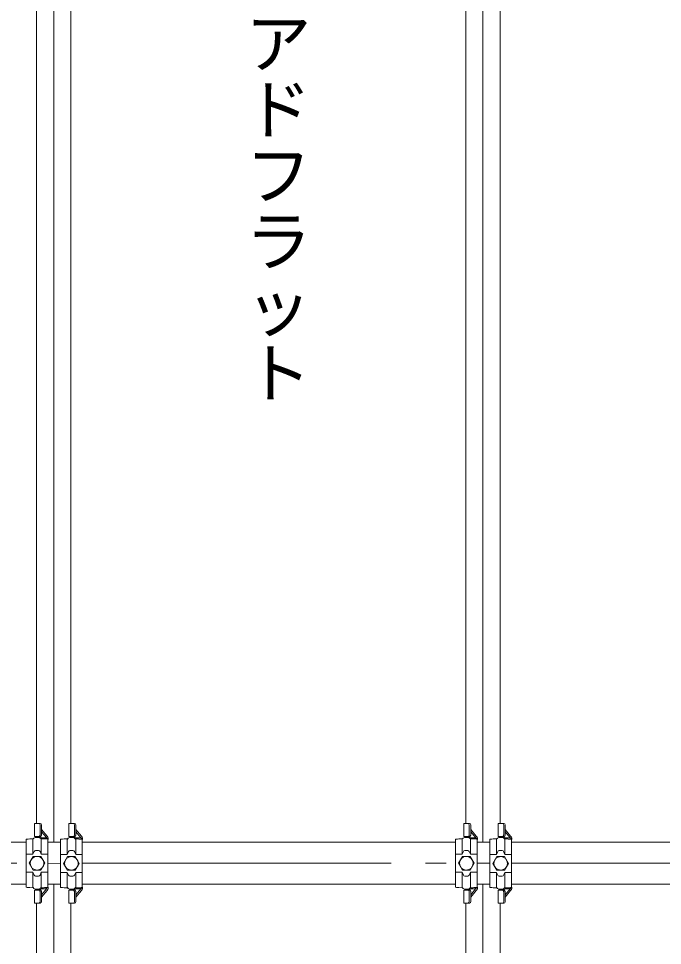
# Model space of a CAD drawing. Units: millimetres, scale not verified. Extents: x -10062 to 10062, y -6938 to 6938.
# Drawn here: x 4162 to 4912, y -1966 to -887 of the extents above; entities that cross this region are included whole.
import ezdxf
from ezdxf.enums import TextEntityAlignment as Align

# ---------------------------------------------------------------- set-up
doc = ezdxf.new("R2010")
doc.units = ezdxf.units.MM
doc.header["$LTSCALE"] = 40
doc.linetypes.add('DASHED1', pattern=[1.8, 1.2, -0.6])
doc.linetypes.add('DOUBLE_CHAIN2', pattern=[12.8, 9, -1, 0.6, -0.6, 0.6, -1])
for name, color, linetype, lineweight in [('0-1_(3m)標準ｱﾄﾞﾌﾗッﾄ', 4, 'Continuous', 5), ('1-3_KANAGU', 2, 'Continuous', 9), ('1-B_仮囲い', 7, 'Continuous', 9)]:
    doc.layers.add(name, color=color, linetype=linetype, lineweight=lineweight)
doc.styles.add('@ＭＳ ゴシック', font='')
doc.styles.get('@ＭＳ ゴシック').set_extended_font_data('@MS Gothic')

msp = doc.modelspace()

# ---------------------------------------------------------------- linework, layer by layer
at = {"layer": '0-1_(3m)標準ｱﾄﾞﾌﾗッﾄ', "color": 7, "lineweight": 9}
for p, q in [((4202.81, -544.76), (4202.81, -1845.88)), ((4702.81, -544.76), (4702.81, -1845.88)), ((4182.81, -566.87), (4182.81, -1824.1)), ((4222.81, -566.92), (4222.81, -1824.15)), ((4682.81, -566.87), (4682.81, -1824.1)), ((4722.81, -566.92), (4722.81, -1824.15)), ((4202.81, -1894.76), (4202.81, -3195.86)), ((4702.81, -1894.76), (4702.81, -3195.86)), ((4182.81, -1916.92), (4182.81, -3174.05)), ((4222.81, -1916.97), (4222.81, -3174.1)), ((4682.81, -1916.92), (4682.81, -3174.05)), ((4722.81, -1916.97), (4722.81, -3174.1))]:
    msp.add_line(p, q, dxfattribs=at)
at = {"layer": '1-3_KANAGU'}
for p, q in [((4180.51, -1824.1), (4187.12, -1824.1)), ((4180.51, -1839.3), (4180.51, -1824.1)), ((4680.51, -1824.1), (4687.12, -1824.1)), ((4680.51, -1839.3), (4680.51, -1824.1)), ((4186.91, -1826.1), (4186.91, -1829.02)), ((4188.54, -1826.1), (4188.54, -1830.97)), ((4195.02, -1838.76), (4188.54, -1830.97)), ((4194.29, -1840.64), (4188.54, -1833.73)), ((4220.51, -1824.15), (4227.12, -1824.15)), ((4220.51, -1839.35), (4220.51, -1824.15)), ((4226.91, -1826.15), (4226.91, -1829.07)), ((4228.54, -1826.15), (4228.54, -1831.03)), ((4235.02, -1838.82), (4228.54, -1831.03)), ((4234.29, -1840.7), (4228.54, -1833.79)), ((4686.91, -1826.1), (4686.91, -1829.02)), ((4688.54, -1826.1), (4688.54, -1830.97)), ((4695.02, -1838.76), (4688.54, -1830.97)), ((4694.29, -1840.64), (4688.54, -1833.73)), ((4720.51, -1824.15), (4727.12, -1824.15)), ((4720.51, -1839.35), (4720.51, -1824.15)), ((4726.91, -1826.15), (4726.91, -1829.07)), ((4728.54, -1826.15), (4728.54, -1831.03)), ((4735.02, -1838.82), (4728.54, -1831.03)), ((4734.29, -1840.7), (4728.54, -1833.79)), ((4170.91, -1898.36), (4170.91, -1842.65)), ((4174.84, -1842.15), (4179.04, -1841.9)), ((4178.41, -1842.92), (4178.41, -1860.04)), ((4179.81, -1841.14), (4178.72, -1842.2)), ((4180.51, -1839.3), (4181.02, -1839.3)), ((4182.79, -1840.13), (4193.69, -1840.84)), ((4187.01, -1841.14), (4188.1, -1842.2)), ((4187.07, -1841.21), (4195.28, -1841.74)), ((4187.96, -1842.07), (4195.91, -1842.58)), ((4188.41, -1842.92), (4188.41, -1860.04)), ((4195.91, -1898.39), (4195.91, -1842.58)), ((4210.91, -1898.41), (4210.91, -1842.71)), ((4214.84, -1842.21), (4219.04, -1841.95)), ((4218.41, -1842.98), (4218.41, -1860.1)), ((4219.81, -1841.2), (4218.72, -1842.26)), ((4220.51, -1839.35), (4221.02, -1839.35)), ((4222.79, -1840.19), (4233.69, -1840.89)), ((4227.01, -1841.2), (4228.1, -1842.26)), ((4227.07, -1841.26), (4235.28, -1841.8)), ((4227.96, -1842.12), (4235.91, -1842.64)), ((4228.41, -1842.98), (4228.41, -1860.1)), ((4235.91, -1898.45), (4235.91, -1842.64)), ((4670.91, -1898.36), (4670.91, -1842.65)), ((4674.84, -1842.15), (4679.04, -1841.9)), ((4678.41, -1842.92), (4678.41, -1860.04)), ((4679.81, -1841.14), (4678.72, -1842.2)), ((4680.51, -1839.3), (4681.02, -1839.3)), ((4682.79, -1840.13), (4693.69, -1840.84)), ((4687.01, -1841.14), (4688.1, -1842.2)), ((4687.07, -1841.21), (4695.28, -1841.74)), ((4687.96, -1842.07), (4695.91, -1842.58)), ((4688.41, -1842.92), (4688.41, -1860.04)), ((4695.91, -1898.39), (4695.91, -1842.58)), ((4710.91, -1898.41), (4710.91, -1842.71)), ((4714.84, -1842.21), (4719.04, -1841.95)), ((4718.41, -1842.98), (4718.41, -1860.1)), ((4719.81, -1841.2), (4718.72, -1842.26)), ((4720.51, -1839.35), (4721.02, -1839.35)), ((4722.79, -1840.19), (4733.69, -1840.89)), ((4727.01, -1841.2), (4728.1, -1842.26)), ((4727.07, -1841.26), (4735.28, -1841.8)), ((4727.96, -1842.12), (4735.91, -1842.64)), ((4728.41, -1842.98), (4728.41, -1860.1)), ((4735.91, -1898.45), (4735.91, -1842.64)), ((4181.76, -1855.57), (4185.06, -1855.57)), ((4221.76, -1855.62), (4225.06, -1855.62)), ((4681.76, -1855.57), (4685.06, -1855.57)), ((4721.76, -1855.62), (4725.06, -1855.62)), ((4170.91, -1860.04), (4178.41, -1860.04)), ((4179.94, -1856.73), (4178.41, -1860.04)), ((4210.91, -1860.1), (4218.41, -1860.1)), ((4219.94, -1856.78), (4218.41, -1860.1)), ((4670.91, -1860.04), (4678.41, -1860.04)), ((4679.94, -1856.73), (4678.41, -1860.04)), ((4710.91, -1860.1), (4718.41, -1860.1)), ((4719.94, -1856.78), (4718.41, -1860.1)), ((4170.91, -1880.97), (4178.41, -1880.97)), ((4179.94, -1884.28), (4178.41, -1880.97)), ((4178.41, -1898.08), (4178.41, -1880.97)), ((4181.76, -1885.44), (4185.06, -1885.44)), ((4188.41, -1898.08), (4188.41, -1880.97)), ((4210.91, -1881.03), (4218.41, -1881.03)), ((4219.94, -1884.34), (4218.41, -1881.03)), ((4218.41, -1898.14), (4218.41, -1881.03)), ((4221.76, -1885.5), (4225.06, -1885.5)), ((4228.41, -1898.14), (4228.41, -1881.03)), ((4670.91, -1880.97), (4678.41, -1880.97)), ((4679.94, -1884.28), (4678.41, -1880.97)), ((4678.41, -1898.08), (4678.41, -1880.97)), ((4681.76, -1885.44), (4685.06, -1885.44)), ((4688.41, -1898.08), (4688.41, -1880.97)), ((4710.91, -1881.03), (4718.41, -1881.03)), ((4719.94, -1884.34), (4718.41, -1881.03)), ((4718.41, -1898.14), (4718.41, -1881.03)), ((4721.76, -1885.5), (4725.06, -1885.5)), ((4728.41, -1898.14), (4728.41, -1881.03)), ((4174.84, -1898.86), (4179.04, -1899.11)), ((4179.81, -1899.86), (4178.72, -1898.8)), ((4187.01, -1899.86), (4188.1, -1898.8)), ((4187.07, -1899.8), (4195.28, -1899.27)), ((4187.96, -1898.94), (4195.91, -1898.43)), ((4214.84, -1898.91), (4219.04, -1899.17)), ((4219.81, -1899.92), (4218.72, -1898.86)), ((4227.01, -1899.92), (4228.1, -1898.86)), ((4227.07, -1899.86), (4235.28, -1899.33)), ((4227.96, -1899), (4235.91, -1898.48)), ((4674.84, -1898.86), (4679.04, -1899.11)), ((4679.81, -1899.86), (4678.72, -1898.8)), ((4687.01, -1899.86), (4688.1, -1898.8)), ((4687.07, -1899.8), (4695.28, -1899.27)), ((4687.96, -1898.94), (4695.91, -1898.43)), ((4714.84, -1898.91), (4719.04, -1899.17)), ((4719.81, -1899.92), (4718.72, -1898.86)), ((4727.01, -1899.92), (4728.1, -1898.86)), ((4727.07, -1899.86), (4735.28, -1899.33)), ((4727.96, -1899), (4735.91, -1898.48)), ((4180.51, -1901.71), (4181.02, -1901.71)), ((4180.51, -1901.71), (4180.51, -1916.92)), ((4182.79, -1900.88), (4193.69, -1900.18)), ((4194.29, -1900.37), (4188.54, -1907.28)), ((4195.02, -1902.25), (4188.54, -1910.04)), ((4188.54, -1914.92), (4188.54, -1910.04)), ((4220.51, -1901.77), (4221.02, -1901.77)), ((4220.51, -1901.77), (4220.51, -1916.97)), ((4222.79, -1900.94), (4233.69, -1900.23)), ((4234.29, -1900.43), (4228.54, -1907.34)), ((4235.02, -1902.31), (4228.54, -1910.1)), ((4228.54, -1914.97), (4228.54, -1910.1)), ((4680.51, -1901.71), (4681.02, -1901.71)), ((4680.51, -1901.71), (4680.51, -1916.92)), ((4682.79, -1900.88), (4693.69, -1900.18)), ((4694.29, -1900.37), (4688.54, -1907.28)), ((4695.02, -1902.25), (4688.54, -1910.04)), ((4688.54, -1914.92), (4688.54, -1910.04)), ((4720.51, -1901.77), (4721.02, -1901.77)), ((4720.51, -1901.77), (4720.51, -1916.97)), ((4722.79, -1900.94), (4733.69, -1900.23)), ((4734.29, -1900.43), (4728.54, -1907.34)), ((4735.02, -1902.31), (4728.54, -1910.1)), ((4728.54, -1914.97), (4728.54, -1910.1)), ((4180.51, -1916.92), (4187.12, -1916.92)), ((4186.91, -1914.92), (4186.91, -1911.99)), ((4220.51, -1916.97), (4227.12, -1916.97)), ((4226.91, -1914.97), (4226.91, -1912.05)), ((4680.51, -1916.92), (4687.12, -1916.92)), ((4686.91, -1914.92), (4686.91, -1911.99)), ((4720.51, -1916.97), (4727.12, -1916.97)), ((4726.91, -1914.97), (4726.91, -1912.05))]:
    msp.add_line(p, q, dxfattribs=at)
at = {"layer": '1-3_KANAGU', "linetype": 'DASHED1'}
for p, q in [((4186.91, -1829.02), (4186.91, -1837.3)), ((4188.54, -1830.97), (4188.54, -1837.3)), ((4226.91, -1829.07), (4226.91, -1837.35)), ((4228.54, -1831.03), (4228.54, -1837.35)), ((4686.91, -1829.02), (4686.91, -1837.3)), ((4688.54, -1830.97), (4688.54, -1837.3)), ((4726.91, -1829.07), (4726.91, -1837.35)), ((4728.54, -1831.03), (4728.54, -1837.35)), ((4181.02, -1839.3), (4187.12, -1839.3)), ((4221.02, -1839.35), (4227.12, -1839.35)), ((4681.02, -1839.3), (4687.12, -1839.3)), ((4721.02, -1839.35), (4727.12, -1839.35)), ((4181.02, -1901.71), (4187.12, -1901.71)), ((4186.91, -1911.99), (4186.91, -1903.71)), ((4188.54, -1910.04), (4188.54, -1903.71)), ((4221.02, -1901.77), (4227.12, -1901.77)), ((4226.91, -1912.05), (4226.91, -1903.77)), ((4228.54, -1910.1), (4228.54, -1903.77)), ((4681.02, -1901.71), (4687.12, -1901.71)), ((4686.91, -1911.99), (4686.91, -1903.71)), ((4688.54, -1910.04), (4688.54, -1903.71)), ((4721.02, -1901.77), (4727.12, -1901.77)), ((4726.91, -1912.05), (4726.91, -1903.77)), ((4728.54, -1910.1), (4728.54, -1903.77))]:
    msp.add_line(p, q, dxfattribs=at)
at = {"layer": '1-3_KANAGU', "color": 4, "lineweight": 5}
for p, q in [((4174.21, -1870.5), (4178.81, -1862.54)), ((4178.81, -1862.54), (4188.01, -1862.54)), ((4188.01, -1862.54), (4192.61, -1870.5)), ((4214.21, -1870.56), (4218.81, -1862.59)), ((4218.81, -1862.59), (4228.01, -1862.59)), ((4228.01, -1862.59), (4232.61, -1870.56)), ((4674.21, -1870.5), (4678.81, -1862.54)), ((4678.81, -1862.54), (4688.01, -1862.54)), ((4688.01, -1862.54), (4692.61, -1870.5)), ((4714.21, -1870.56), (4718.81, -1862.59)), ((4718.81, -1862.59), (4728.01, -1862.59)), ((4728.01, -1862.59), (4732.61, -1870.56)), ((4178.81, -1878.47), (4174.21, -1870.5)), ((4192.61, -1870.5), (4188.01, -1878.47)), ((4218.81, -1878.53), (4214.21, -1870.56)), ((4232.61, -1870.56), (4228.01, -1878.53)), ((4678.81, -1878.47), (4674.21, -1870.5)), ((4692.61, -1870.5), (4688.01, -1878.47)), ((4718.81, -1878.53), (4714.21, -1870.56)), ((4732.61, -1870.56), (4728.01, -1878.53)), ((4188.01, -1878.47), (4178.81, -1878.47)), ((4228.01, -1878.53), (4218.81, -1878.53)), ((4688.01, -1878.47), (4678.81, -1878.47)), ((4728.01, -1878.53), (4718.81, -1878.53))]:
    msp.add_line(p, q, dxfattribs=at)
at = {"layer": '1-3_KANAGU'}
for points in [[(4186.88, -1856.73), (4188.41, -1860.04), (4195.91, -1860.04)], [(4226.88, -1856.78), (4228.41, -1860.1), (4235.91, -1860.1)], [(4686.88, -1856.73), (4688.41, -1860.04), (4695.91, -1860.04)], [(4726.88, -1856.78), (4728.41, -1860.1), (4735.91, -1860.1)], [(4186.88, -1884.28), (4188.41, -1880.97), (4195.91, -1880.97)], [(4226.88, -1884.34), (4228.41, -1881.03), (4235.91, -1881.03)], [(4686.88, -1884.28), (4688.41, -1880.97), (4695.91, -1880.97)], [(4726.88, -1884.34), (4728.41, -1881.03), (4735.91, -1881.03)]]:
    msp.add_lwpolyline(points, dxfattribs=at)
at = {"layer": '1-3_KANAGU', "color": 4, "lineweight": 5}
for centre in [(4183.41, -1870.5), (4223.41, -1870.56), (4683.41, -1870.5), (4723.41, -1870.56)]:
    msp.add_circle(centre, 7.97, dxfattribs=at)
at = {"layer": '1-3_KANAGU'}
for centre, radius, start, end in [((4179.41, -1842.92), 1, 134.006, 180), ((4181.41, -1842.8), 2.3, 93.937, 134.006), ((4181.02, -1840.53), 1.24, 2.469, 90), ((4185.41, -1842.8), 2.3, 45.994, 89.995), ((4187.41, -1842.92), 1, 0, 45.994), ((4219.41, -1842.98), 1, 134.006, 180), ((4221.41, -1842.86), 2.3, 93.937, 134.006), ((4221.02, -1840.59), 1.24, 2.469, 90), ((4225.41, -1842.86), 2.3, 45.994, 89.995), ((4227.41, -1842.98), 1, 0, 45.994), ((4679.41, -1842.92), 1, 134.006, 180), ((4681.41, -1842.8), 2.3, 93.937, 134.006), ((4681.02, -1840.53), 1.24, 2.469, 90), ((4685.41, -1842.8), 2.3, 45.994, 89.995), ((4687.41, -1842.92), 1, 0, 45.994), ((4719.41, -1842.98), 1, 134.006, 180), ((4721.41, -1842.86), 2.3, 93.937, 134.006), ((4721.02, -1840.59), 1.24, 2.469, 90), ((4725.41, -1842.86), 2.3, 45.994, 89.995), ((4727.41, -1842.98), 1, 0, 45.994), ((4181.76, -1857.57), 2, 90, 155.142), ((4185.06, -1857.57), 2, 24.858, 90), ((4221.76, -1857.62), 2, 90, 155.142), ((4225.06, -1857.62), 2, 24.858, 90), ((4681.76, -1857.57), 2, 90, 155.142), ((4685.06, -1857.57), 2, 24.858, 90), ((4721.76, -1857.62), 2, 90, 155.142), ((4725.06, -1857.62), 2, 24.858, 90), ((4181.76, -1883.44), 2, 204.858, 270), ((4185.06, -1883.44), 2, 270, 335.142), ((4221.76, -1883.5), 2, 204.858, 270), ((4225.06, -1883.5), 2, 270, 335.142), ((4681.76, -1883.44), 2, 204.858, 270), ((4685.06, -1883.44), 2, 270, 335.142), ((4721.76, -1883.5), 2, 204.858, 270), ((4725.06, -1883.5), 2, 270, 335.142), ((4179.41, -1898.08), 1, 180, 225.994), ((4187.41, -1898.08), 1, 314.006, 0), ((4219.41, -1898.14), 1, 180, 225.994), ((4227.41, -1898.14), 1, 314.006, 0), ((4679.41, -1898.08), 1, 180, 225.994), ((4687.41, -1898.08), 1, 314.006, 0), ((4719.41, -1898.14), 1, 180, 225.994), ((4727.41, -1898.14), 1, 314.006, 0), ((4181.41, -1898.21), 2.3, 225.994, 266.063), ((4181.02, -1900.48), 1.24, 270, 357.531), ((4185.41, -1898.21), 2.3, 270.005, 314.006), ((4221.41, -1898.27), 2.3, 225.994, 266.063), ((4221.02, -1900.53), 1.24, 270, 357.531), ((4225.41, -1898.27), 2.3, 270.005, 314.006), ((4681.41, -1898.21), 2.3, 225.994, 266.063), ((4681.02, -1900.48), 1.24, 270, 357.531), ((4685.41, -1898.21), 2.3, 270.005, 314.006), ((4721.41, -1898.27), 2.3, 225.994, 266.063), ((4721.02, -1900.53), 1.24, 270, 357.531), ((4725.41, -1898.27), 2.3, 270.005, 314.006)]:
    msp.add_arc(centre, radius, start, end, dxfattribs=at)
for centre, major_axis, ratio, start_param, end_param in [((4185.5, -1826.1), (0, 2), 0.707001, 4.712389, 6.2831853), ((4187.12, -1826.1), (0, 2), 0.707001, 4.712389, 6.2831853), ((4685.5, -1826.1), (0, 2), 0.707001, 4.712389, 6.2831853), ((4687.12, -1826.1), (0, 2), 0.707001, 4.712389, 6.2831853), ((4225.5, -1826.15), (0, 2), 0.707001, 4.712389, 6.2831853), ((4227.12, -1826.15), (0, 2), 0.707001, 4.712389, 6.2831853), ((4725.5, -1826.15), (0, 2), 0.707001, 4.712389, 6.2831853), ((4727.12, -1826.15), (0, 2), 0.707001, 4.712389, 6.2831853), ((4200.91, -1842.65), (-30, 0), 0.033603, 5.765587, 6.2831853), ((4183.41, -1840.57), (-2.93, 0), 0.034045, 3.9608415, 5.5404285), ((4194.16, -1840.83), (1.74, -1.85), 0.087542, 0, 1.5914235), ((4192.08, -1840.43), (3.75, -3.22), 0.663063, 0.0401523, 1.3363299), ((4240.91, -1842.71), (-30, 0), 0.033603, 5.765587, 6.2831853), ((4223.41, -1840.63), (-2.93, 0), 0.034045, 3.9608415, 5.5404285), ((4234.16, -1840.88), (1.74, -1.85), 0.087542, 0, 1.5914235), ((4232.08, -1840.48), (3.75, -3.22), 0.663063, 0.0401523, 1.3363299), ((4700.91, -1842.65), (-30, 0), 0.033603, 5.765587, 6.2831853), ((4683.41, -1840.57), (-2.93, 0), 0.034045, 3.9608415, 5.5404285), ((4694.16, -1840.83), (1.74, -1.85), 0.087542, 0, 1.5914235), ((4692.08, -1840.43), (3.75, -3.22), 0.663063, 0.0401523, 1.3363299), ((4740.91, -1842.71), (-30, 0), 0.033603, 5.765587, 6.2831853), ((4723.41, -1840.63), (-2.93, 0), 0.034045, 3.9608415, 5.5404285), ((4734.16, -1840.88), (1.74, -1.85), 0.087542, 0, 1.5914235), ((4732.08, -1840.48), (3.75, -3.22), 0.663063, 0.0401523, 1.3363299), ((4200.91, -1898.36), (-30, 0), 0.033604, 6.2831853, 6.8007772), ((4194.16, -1900.18), (1.74, 1.85), 0.087549, 4.691762, 6.2831853), ((4192.08, -1900.58), (3.75, 3.22), 0.663063, 4.9468554, 6.243033), ((4240.91, -1898.41), (-30, 0), 0.033604, 6.2831853, 6.8007772), ((4234.16, -1900.24), (1.74, 1.85), 0.087549, 4.691762, 6.2831853), ((4232.08, -1900.64), (3.75, 3.22), 0.663063, 4.9468554, 6.243033), ((4700.91, -1898.36), (-30, 0), 0.033604, 6.2831853, 6.8007772), ((4694.16, -1900.18), (1.74, 1.85), 0.087549, 4.691762, 6.2831853), ((4692.08, -1900.58), (3.75, 3.22), 0.663063, 4.9468554, 6.243033), ((4740.91, -1898.41), (-30, 0), 0.033604, 6.2831853, 6.8007772), ((4734.16, -1900.24), (1.74, 1.85), 0.087549, 4.691762, 6.2831853), ((4732.08, -1900.64), (3.75, 3.22), 0.663063, 4.9468554, 6.243033), ((4183.41, -1900.44), (-2.93, 0), 0.034055, 0.7427079, 2.3223852), ((4223.41, -1900.49), (-2.93, 0), 0.034055, 0.7427079, 2.3223852), ((4683.41, -1900.44), (-2.93, 0), 0.034055, 0.7427079, 2.3223852), ((4723.41, -1900.49), (-2.93, 0), 0.034055, 0.7427079, 2.3223852), ((4185.5, -1914.92), (0, 2), 0.707001, 3.1415927, 4.712389), ((4187.12, -1914.92), (0, 2), 0.707001, 3.1415927, 4.712389), ((4225.5, -1914.97), (0, 2), 0.707001, 3.1415927, 4.712389), ((4227.12, -1914.97), (0, 2), 0.707001, 3.1415927, 4.712389), ((4685.5, -1914.92), (0, 2), 0.707001, 3.1415927, 4.712389), ((4687.12, -1914.92), (0, 2), 0.707001, 3.1415927, 4.712389), ((4725.5, -1914.97), (0, 2), 0.707001, 3.1415927, 4.712389), ((4727.12, -1914.97), (0, 2), 0.707001, 3.1415927, 4.712389)]:
    msp.add_ellipse(centre, major_axis=major_axis, ratio=ratio, start_param=start_param, end_param=end_param, dxfattribs=at)
at = {"layer": '1-3_KANAGU', "linetype": 'DASHED1'}
for centre, start_param, end_param in [((4185.5, -1837.3), 3.1415927, 4.712389), ((4187.12, -1837.3), 3.1415927, 4.712389), ((4225.5, -1837.35), 3.1415927, 4.712389), ((4227.12, -1837.35), 3.1415927, 4.712389), ((4685.5, -1837.3), 3.1415927, 4.712389), ((4687.12, -1837.3), 3.1415927, 4.712389), ((4725.5, -1837.35), 3.1415927, 4.712389), ((4727.12, -1837.35), 3.1415927, 4.712389), ((4185.5, -1903.71), 4.712389, 6.2831853), ((4187.12, -1903.71), 4.712389, 6.2831853), ((4225.5, -1903.77), 4.712389, 6.2831853), ((4227.12, -1903.77), 4.712389, 6.2831853), ((4685.5, -1903.71), 4.712389, 6.2831853), ((4687.12, -1903.71), 4.712389, 6.2831853), ((4725.5, -1903.77), 4.712389, 6.2831853), ((4727.12, -1903.77), 4.712389, 6.2831853)]:
    msp.add_ellipse(centre, major_axis=(0, 2), ratio=0.707001, start_param=start_param, end_param=end_param, dxfattribs=at)
at = {"layer": '1-B_仮囲い'}
for p, q in [((3735.91, -1845.91), (4170.91, -1845.91)), ((4195.91, -1845.93), (4210.91, -1845.93)), ((4235.91, -1845.93), (4670.91, -1845.93)), ((4695.91, -1845.95), (4710.91, -1845.95)), ((4735.91, -1845.96), (5170.91, -1845.96)), ((4195.91, -1870.49), (4210.91, -1870.56)), ((3735.91, -1894.76), (4170.91, -1894.76)), ((4195.91, -1894.76), (4210.91, -1894.76)), ((4235.91, -1894.78), (4670.91, -1894.78)), ((4695.91, -1894.78), (4710.91, -1894.78)), ((4735.91, -1894.76), (5170.91, -1894.76))]:
    msp.add_line(p, q, dxfattribs=at)
at = {"layer": '1-B_仮囲い', "linetype": 'DOUBLE_CHAIN2'}
for p, q in [((3735.91, -1870.54), (4170.91, -1870.54)), ((4235.91, -1870.54), (4670.91, -1870.54)), ((4695.91, -1870.49), (4710.91, -1870.49)), ((4735.91, -1870.54), (5170.91, -1870.54))]:
    msp.add_line(p, q, dxfattribs=at)

# ---------------------------------------------------------------- texts
at = {"layer": '1-B_仮囲い', "style": '@ＭＳ ゴシック'}
msp.add_text('アドフラット', height=56.3, rotation=270, dxfattribs=at).set_placement((4418.54, -876.32), align=Align.BOTTOM_LEFT)

doc.saveas('drawing.dxf')
